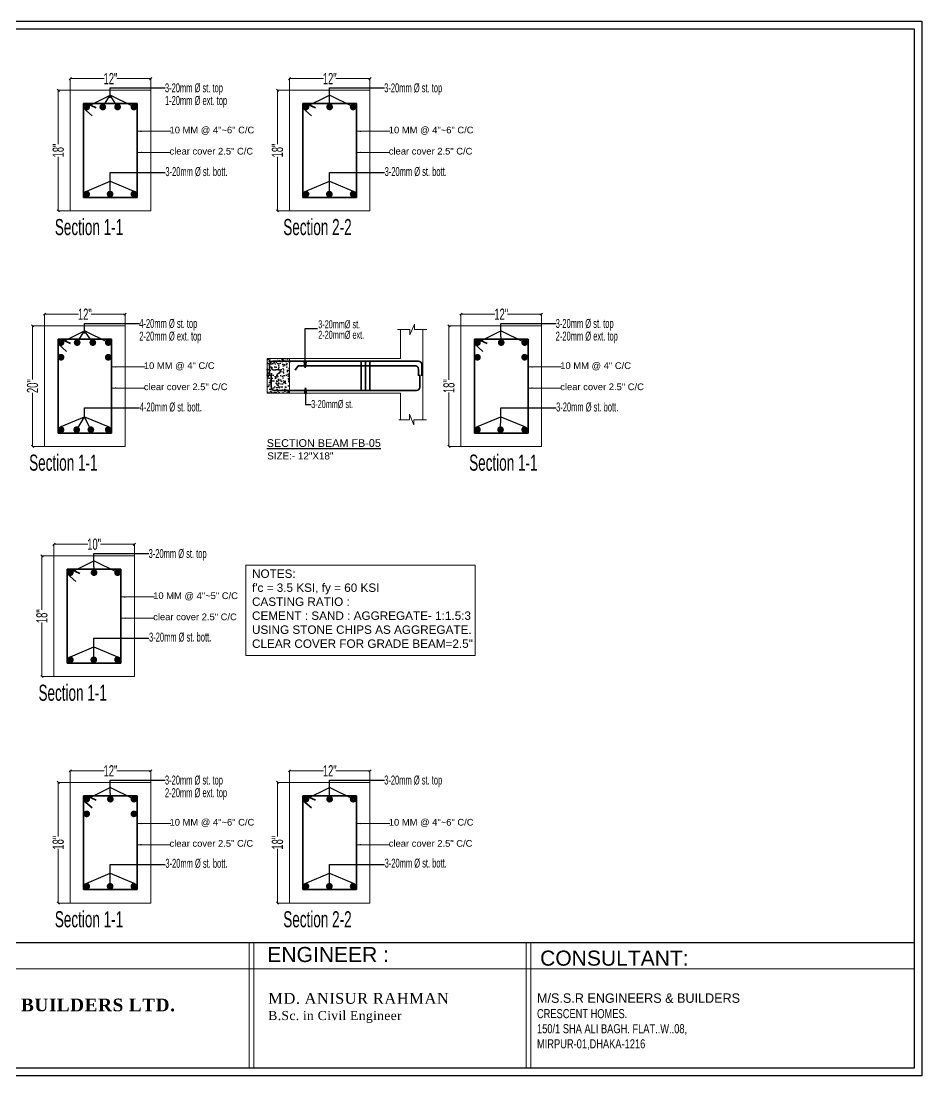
# Model space of a CAD drawing. Extents: x 52891 to 66536, y -48165 to -44533.
# Drawn here: x 63559 to 64363, y -47166 to -46224 of the extents above; entities that cross this region are included whole.
import ezdxf

# ---------------------------------------------------------------- set-up
doc = ezdxf.new("R2010")
doc.units = 0
doc.header["$MEASUREMENT"] = 0
doc.header["$PDMODE"] = 3
doc.layers.get('DEFPOINTS').update_dxf_attribs({"lineweight": 13})
for name, color, linetype, lineweight in [('1wal cladding', 5, 'Continuous', 13), ('BAR_1', 44, 'Continuous', 13), ('DIM', 8, 'Continuous', 13), ('DIMEN', 8, 'Continuous', 13), ('hatch', 252, 'Continuous', 13), ('Leader', 7, 'Continuous', 13), ('line', 7, 'Continuous', 15), ('ROD', 1, 'Continuous', 35), ('TAXT', 252, 'Continuous', 15), ('TEXT', 7, 'Continuous', 13), ('WALL', 7, 'Continuous', 30)]:
    doc.layers.add(name, color=color, linetype=linetype, lineweight=lineweight)
doc.layers.add('dimsion', color=74, linetype='Continuous')
doc.layers.add('Layer1', color=174, linetype='Continuous')
doc.styles.add('AREAL', font='arial.ttf')
doc.styles.add('Arial', font='arial.ttf')
doc.styles.add('ARIAL_HALF', font='swisscl.ttf', dxfattribs={"width": 0.8})
doc.styles.add('RS6', font='times.ttf')
doc.styles.get("Standard").update_dxf_attribs({"font": 'arial.ttf', "width": 0.6, "height": 6})
doc.dimstyles.new('1-4', dxfattribs={"dimtxt": 6, "dimasz": 4, "dimexe": 1, "dimexo": 1.5, "dimgap": 1, "dimtad": 1, "dimdec": 1, "dimzin": 3, "dimdsep": 46, "dimlunit": 4, "dimtxsty": 'Standard', "dimcen": 0.09, "dimdle": 4, "dimclrd": 252, "dimclre": 252, "dimclrt": 7, "dimadec": 0, "dimazin": 0, "dimtfac": 1, "dimtdec": 1, "dimtofl": 0, "dimtmove": 1, "dimatfit": 3, "dimfxl": 2, "dimfrac": 1, "dimtolj": 1, "dimtzin": 0, "dimlwd": 9, "dimlwe": 9, "dimarcsym": 0})
doc.dimstyles.new('Copy of 1_8', dxfattribs={"dimtxt": 6, "dimasz": 4, "dimexe": 0.18, "dimexo": 0.0625, "dimgap": 0.5, "dimtad": 0, "dimdec": 0, "dimrnd": 0.125, "dimzin": 3, "dimdsep": 46, "dimtxsty": 'RS6', "dimblk": 'D', "dimcen": 3, "dimse1": 1, "dimse2": 1, "dimclrt": 7, "dimadec": 0, "dimazin": 0, "dimtfac": 1, "dimtdec": 0, "dimtix": 1, "dimtmove": 0, "dimatfit": 3, "dimldrblk": 'OPEN90', "dimfxl": 1, "dimtvp": 0.75, "dimtolj": 1, "dimtzin": 0, "dimarcsym": 0})
doc.dimstyles.new('Working Dimention', dxfattribs={"dimtxt": 6, "dimasz": 2, "dimexe": 0.18, "dimexo": 0.0625, "dimgap": 0.09, "dimtad": 0, "dimdec": 0, "dimzin": 3, "dimdsep": 46, "dimlunit": 3, "dimtxsty": 'Standard', "dimblk": 'OBLIQUE', "dimcen": 0.09, "dimclrd": 256, "dimclre": 256, "dimclrt": 256, "dimaunit": 1, "dimadec": 3, "dimazin": 0, "dimtfac": 1, "dimtdec": 0, "dimtofl": 0, "dimtmove": 0, "dimatfit": 3, "dimfxl": 1, "dimtolj": 1, "dimtzin": 0, "dimlwd": -1, "dimlwe": -1, "dimarcsym": 0})

# ---------------------------------------------------------------- blocks, each defined once
blk = doc.blocks.new('_Oblique')
at = {"layer": 'WALL', "color": 0, "lineweight": -2}
blk.add_line((-0.5, -0.5), (0.5, 0.5), dxfattribs=at)
blk = doc.blocks.new('*D1859')
at = {"layer": 'DEFPOINTS', "color": 0, "ltscale": 2}
for p in [(63591.91, -46285.59), (63602.49, -46285.59), (63602.64, -46393.37)]:
    blk.add_point(p, dxfattribs=at)
at = {"layer": 'DIMEN', "ltscale": 2}
for p, q in [((63602.42, -46285.59), (63591.73, -46285.59)), ((63591.91, -46285.59), (63591.91, -46333.89)), ((63591.91, -46393.37), (63591.91, -46345.07)), ((63602.57, -46393.37), (63591.73, -46393.37))]:
    blk.add_line(p, q, dxfattribs=at)
at = {"layer": 'DIMEN', "ltscale": 2, "xscale": 2, "yscale": 2, "zscale": 2}
for p, rotation in [((63591.91, -46285.59), 90), ((63591.91, -46393.37), 270)]:
    blk.add_blockref('_Oblique', p, dxfattribs=dict(at, rotation=rotation))
at = {"layer": 'DIMEN', "ltscale": 2, "insert": (63591.91, -46339.48), "char_height": 6, "attachment_point": 5, "rotation": 90}
blk.add_mtext('\\A1;{\\H1.667x;18"}', dxfattribs=at)
blk = doc.blocks.new('*D1860')
at = {"layer": 'DEFPOINTS', "color": 0, "ltscale": 2}
for p in [(63674.49, -46275.19), (63602.64, -46287.7), (63674.49, -46287.7)]:
    blk.add_point(p, dxfattribs=at)
at = {"layer": 'DIMEN', "ltscale": 2}
for p, q in [((63602.64, -46287.64), (63602.64, -46275.01)), ((63602.64, -46275.19), (63632.97, -46275.19)), ((63674.49, -46275.19), (63644.15, -46275.19)), ((63674.49, -46287.64), (63674.49, -46275.01))]:
    blk.add_line(p, q, dxfattribs=at)
at = {"layer": 'DIMEN', "ltscale": 2, "xscale": 2, "yscale": 2, "zscale": 2, "rotation": 180}
blk.add_blockref('_Oblique', (63602.64, -46275.19), dxfattribs=at)
at = {"layer": 'DIMEN', "ltscale": 2, "xscale": 2, "yscale": 2, "zscale": 2}
blk.add_blockref('_Oblique', (63674.49, -46275.19), dxfattribs=at)
at = {"layer": 'DIMEN', "ltscale": 2, "insert": (63638.56, -46275.19), "char_height": 6, "attachment_point": 5}
blk.add_mtext('\\A1;{\\H1.667x;12"}', dxfattribs=at)
blk = doc.blocks.new('*D1857')
at = {"layer": 'DEFPOINTS', "color": 0, "ltscale": 2}
for p in [(63787.75, -46285.59), (63798.33, -46285.59), (63798.48, -46393.37)]:
    blk.add_point(p, dxfattribs=at)
at = {"layer": 'DIMEN', "ltscale": 2}
for p, q in [((63798.27, -46285.59), (63787.57, -46285.59)), ((63787.75, -46285.59), (63787.75, -46333.89)), ((63787.75, -46393.37), (63787.75, -46345.07)), ((63798.42, -46393.37), (63787.57, -46393.37))]:
    blk.add_line(p, q, dxfattribs=at)
at = {"layer": 'DIMEN', "ltscale": 2, "xscale": 2, "yscale": 2, "zscale": 2}
for p, rotation in [((63787.75, -46285.59), 90), ((63787.75, -46393.37), 270)]:
    blk.add_blockref('_Oblique', p, dxfattribs=dict(at, rotation=rotation))
at = {"layer": 'DIMEN', "ltscale": 2, "insert": (63787.75, -46339.48), "char_height": 6, "attachment_point": 5, "rotation": 90}
blk.add_mtext('\\A1;{\\H1.667x;18"}', dxfattribs=at)
blk = doc.blocks.new('*D1858')
at = {"layer": 'DEFPOINTS', "color": 0, "ltscale": 2}
for p in [(63870.33, -46275.19), (63798.48, -46287.7), (63870.33, -46287.7)]:
    blk.add_point(p, dxfattribs=at)
at = {"layer": 'DIMEN', "ltscale": 2}
for p, q in [((63798.48, -46287.64), (63798.48, -46275.01)), ((63798.48, -46275.19), (63828.82, -46275.19)), ((63870.33, -46275.19), (63839.99, -46275.19)), ((63870.33, -46287.64), (63870.33, -46275.01))]:
    blk.add_line(p, q, dxfattribs=at)
at = {"layer": 'DIMEN', "ltscale": 2, "xscale": 2, "yscale": 2, "zscale": 2, "rotation": 180}
blk.add_blockref('_Oblique', (63798.48, -46275.19), dxfattribs=at)
at = {"layer": 'DIMEN', "ltscale": 2, "xscale": 2, "yscale": 2, "zscale": 2}
blk.add_blockref('_Oblique', (63870.33, -46275.19), dxfattribs=at)
at = {"layer": 'DIMEN', "ltscale": 2, "insert": (63834.41, -46275.19), "char_height": 6, "attachment_point": 5}
blk.add_mtext('\\A1;{\\H1.667x;12"}', dxfattribs=at)
blk = doc.blocks.new('*D1850')
at = {"layer": 'DEFPOINTS', "color": 0, "ltscale": 2}
for p in [(63568.98, -46496.09), (63579.56, -46496.09), (63579.71, -46603.86)]:
    blk.add_point(p, dxfattribs=at)
at = {"layer": 'DIMEN', "ltscale": 2}
for p, q in [((63579.5, -46496.09), (63568.8, -46496.09)), ((63568.98, -46496.09), (63568.98, -46544.05)), ((63568.98, -46603.86), (63568.98, -46555.9)), ((63579.65, -46603.86), (63568.8, -46603.86))]:
    blk.add_line(p, q, dxfattribs=at)
at = {"layer": 'DIMEN', "ltscale": 2, "xscale": 2, "yscale": 2, "zscale": 2}
for p, rotation in [((63568.98, -46496.09), 90), ((63568.98, -46603.86), 270)]:
    blk.add_blockref('_Oblique', p, dxfattribs=dict(at, rotation=rotation))
at = {"layer": 'DIMEN', "ltscale": 2, "insert": (63568.98, -46549.98), "char_height": 6, "attachment_point": 5, "rotation": 90}
blk.add_mtext('\\A1;{\\H1.667x;20"}', dxfattribs=at)
blk = doc.blocks.new('*D1851')
at = {"layer": 'DEFPOINTS', "color": 0, "ltscale": 2}
for p in [(63651.56, -46485.69), (63579.71, -46498.2), (63651.56, -46498.2)]:
    blk.add_point(p, dxfattribs=at)
at = {"layer": 'DIMEN', "ltscale": 2}
for p, q in [((63579.71, -46498.14), (63579.71, -46485.51)), ((63579.71, -46485.69), (63610.05, -46485.69)), ((63651.56, -46485.69), (63621.23, -46485.69)), ((63651.56, -46498.14), (63651.56, -46485.51))]:
    blk.add_line(p, q, dxfattribs=at)
at = {"layer": 'DIMEN', "ltscale": 2, "xscale": 2, "yscale": 2, "zscale": 2, "rotation": 180}
blk.add_blockref('_Oblique', (63579.71, -46485.69), dxfattribs=at)
at = {"layer": 'DIMEN', "ltscale": 2, "xscale": 2, "yscale": 2, "zscale": 2}
blk.add_blockref('_Oblique', (63651.56, -46485.69), dxfattribs=at)
at = {"layer": 'DIMEN', "ltscale": 2, "insert": (63615.64, -46485.69), "char_height": 6, "attachment_point": 5}
blk.add_mtext('\\A1;{\\H1.667x;12"}', dxfattribs=at)
blk = doc.blocks.new('*D1839')
at = {"layer": 'DEFPOINTS', "color": 0, "ltscale": 2}
for p in [(63577.31, -46701.65), (63587.89, -46701.65), (63588.04, -46809.43)]:
    blk.add_point(p, dxfattribs=at)
at = {"layer": 'DIMEN', "ltscale": 2}
for p, q in [((63587.83, -46701.65), (63577.13, -46701.65)), ((63577.31, -46701.65), (63577.31, -46749.95)), ((63577.31, -46809.43), (63577.31, -46761.13)), ((63587.98, -46809.43), (63577.13, -46809.43))]:
    blk.add_line(p, q, dxfattribs=at)
at = {"layer": 'DIMEN', "ltscale": 2, "xscale": 2, "yscale": 2, "zscale": 2}
for p, rotation in [((63577.31, -46701.65), 90), ((63577.31, -46809.43), 270)]:
    blk.add_blockref('_Oblique', p, dxfattribs=dict(at, rotation=rotation))
at = {"layer": 'DIMEN', "ltscale": 2, "insert": (63577.31, -46755.54), "char_height": 6, "attachment_point": 5, "rotation": 90}
blk.add_mtext('\\A1;{\\H1.667x;18"}', dxfattribs=at)
blk = doc.blocks.new('*D1840')
at = {"layer": 'DEFPOINTS', "color": 0, "ltscale": 2}
for p in [(63659.89, -46691.26), (63588.04, -46703.77), (63659.89, -46703.77)]:
    blk.add_point(p, dxfattribs=at)
at = {"layer": 'DIMEN', "ltscale": 2}
for p, q in [((63588.04, -46703.71), (63588.04, -46691.08)), ((63588.04, -46691.26), (63618.38, -46691.26)), ((63659.89, -46691.26), (63629.56, -46691.26)), ((63659.89, -46703.71), (63659.89, -46691.08))]:
    blk.add_line(p, q, dxfattribs=at)
at = {"layer": 'DIMEN', "ltscale": 2, "xscale": 2, "yscale": 2, "zscale": 2, "rotation": 180}
blk.add_blockref('_Oblique', (63588.04, -46691.26), dxfattribs=at)
at = {"layer": 'DIMEN', "ltscale": 2, "xscale": 2, "yscale": 2, "zscale": 2}
blk.add_blockref('_Oblique', (63659.89, -46691.26), dxfattribs=at)
at = {"layer": 'DIMEN', "ltscale": 2, "insert": (63623.97, -46691.26), "char_height": 6, "attachment_point": 5}
blk.add_mtext('\\A1;{\\H1.667x;10"}', dxfattribs=at)
blk = doc.blocks.new('*D1841')
at = {"layer": 'DEFPOINTS', "color": 0, "ltscale": 2}
for p in [(63591.91, -46904.04), (63602.49, -46904.04), (63602.64, -47011.81)]:
    blk.add_point(p, dxfattribs=at)
at = {"layer": 'DIMEN', "ltscale": 2}
for p, q in [((63602.42, -46904.04), (63591.73, -46904.04)), ((63591.91, -46904.04), (63591.91, -46952.34)), ((63591.91, -47011.81), (63591.91, -46963.51)), ((63602.57, -47011.81), (63591.73, -47011.81))]:
    blk.add_line(p, q, dxfattribs=at)
at = {"layer": 'DIMEN', "ltscale": 2, "xscale": 2, "yscale": 2, "zscale": 2}
for p, rotation in [((63591.91, -46904.04), 90), ((63591.91, -47011.81), 270)]:
    blk.add_blockref('_Oblique', p, dxfattribs=dict(at, rotation=rotation))
at = {"layer": 'DIMEN', "ltscale": 2, "insert": (63591.91, -46957.93), "char_height": 6, "attachment_point": 5, "rotation": 90}
blk.add_mtext('\\A1;{\\H1.667x;18"}', dxfattribs=at)
blk = doc.blocks.new('*D1842')
at = {"layer": 'DEFPOINTS', "color": 0, "ltscale": 2}
for p in [(63674.49, -46893.64), (63602.64, -46906.15), (63674.49, -46906.15)]:
    blk.add_point(p, dxfattribs=at)
at = {"layer": 'DIMEN', "ltscale": 2}
for p, q in [((63602.64, -46906.09), (63602.64, -46893.46)), ((63602.64, -46893.64), (63632.97, -46893.64)), ((63674.49, -46893.64), (63644.15, -46893.64)), ((63674.49, -46906.09), (63674.49, -46893.46))]:
    blk.add_line(p, q, dxfattribs=at)
at = {"layer": 'DIMEN', "ltscale": 2, "xscale": 2, "yscale": 2, "zscale": 2, "rotation": 180}
blk.add_blockref('_Oblique', (63602.64, -46893.64), dxfattribs=at)
at = {"layer": 'DIMEN', "ltscale": 2, "xscale": 2, "yscale": 2, "zscale": 2}
blk.add_blockref('_Oblique', (63674.49, -46893.64), dxfattribs=at)
at = {"layer": 'DIMEN', "ltscale": 2, "insert": (63638.56, -46893.64), "char_height": 6, "attachment_point": 5}
blk.add_mtext('\\A1;{\\H1.667x;12"}', dxfattribs=at)
blk = doc.blocks.new('*D1843')
at = {"layer": 'DEFPOINTS', "color": 0, "ltscale": 2}
for p in [(63787.75, -46904.04), (63798.33, -46904.04), (63798.48, -47011.81)]:
    blk.add_point(p, dxfattribs=at)
at = {"layer": 'DIMEN', "ltscale": 2}
for p, q in [((63798.27, -46904.04), (63787.57, -46904.04)), ((63787.75, -46904.04), (63787.75, -46952.34)), ((63787.75, -47011.81), (63787.75, -46963.51)), ((63798.42, -47011.81), (63787.57, -47011.81))]:
    blk.add_line(p, q, dxfattribs=at)
at = {"layer": 'DIMEN', "ltscale": 2, "xscale": 2, "yscale": 2, "zscale": 2}
for p, rotation in [((63787.75, -46904.04), 90), ((63787.75, -47011.81), 270)]:
    blk.add_blockref('_Oblique', p, dxfattribs=dict(at, rotation=rotation))
at = {"layer": 'DIMEN', "ltscale": 2, "insert": (63787.75, -46957.93), "char_height": 6, "attachment_point": 5, "rotation": 90}
blk.add_mtext('\\A1;{\\H1.667x;18"}', dxfattribs=at)
blk = doc.blocks.new('*D1844')
at = {"layer": 'DEFPOINTS', "color": 0, "ltscale": 2}
for p in [(63870.33, -46893.64), (63798.48, -46906.15), (63870.33, -46906.15)]:
    blk.add_point(p, dxfattribs=at)
at = {"layer": 'DIMEN', "ltscale": 2}
for p, q in [((63798.48, -46906.09), (63798.48, -46893.46)), ((63798.48, -46893.64), (63828.82, -46893.64)), ((63870.33, -46893.64), (63839.99, -46893.64)), ((63870.33, -46906.09), (63870.33, -46893.46))]:
    blk.add_line(p, q, dxfattribs=at)
at = {"layer": 'DIMEN', "ltscale": 2, "xscale": 2, "yscale": 2, "zscale": 2, "rotation": 180}
blk.add_blockref('_Oblique', (63798.48, -46893.64), dxfattribs=at)
at = {"layer": 'DIMEN', "ltscale": 2, "xscale": 2, "yscale": 2, "zscale": 2}
blk.add_blockref('_Oblique', (63870.33, -46893.64), dxfattribs=at)
at = {"layer": 'DIMEN', "ltscale": 2, "insert": (63834.41, -46893.64), "char_height": 6, "attachment_point": 5}
blk.add_mtext('\\A1;{\\H1.667x;12"}', dxfattribs=at)
blk = doc.blocks.new('D')
at = {"layer": 'DIM'}
for q in [(-1.125, 0), (0, 1.125), (1.125, 0), (0, -1.125)]:
    blk.add_line((0, 0), q, dxfattribs=at)
at = {"layer": 'DIM', "color": 6, "const_width": 0.375}
blk.add_lwpolyline([(-0.1875, 0, 1), (0.1875, 0, 1)], format="xyb", close=True, dxfattribs=at)
blk = doc.blocks.new('*D1866')
at = {"layer": 'DEFPOINTS', "color": 0, "ltscale": 2}
for p in [(63940.92, -46496.09), (63951.5, -46496.09), (63951.65, -46603.86)]:
    blk.add_point(p, dxfattribs=at)
at = {"layer": 'DIMEN', "ltscale": 2}
for p, q in [((63951.44, -46496.09), (63940.74, -46496.09)), ((63940.92, -46496.09), (63940.92, -46544.39)), ((63940.92, -46603.86), (63940.92, -46555.56)), ((63951.59, -46603.86), (63940.74, -46603.86))]:
    blk.add_line(p, q, dxfattribs=at)
at = {"layer": 'DIMEN', "ltscale": 2, "xscale": 2, "yscale": 2, "zscale": 2}
for p, rotation in [((63940.92, -46496.09), 90), ((63940.92, -46603.86), 270)]:
    blk.add_blockref('_Oblique', p, dxfattribs=dict(at, rotation=rotation))
at = {"layer": 'DIMEN', "ltscale": 2, "insert": (63940.92, -46549.98), "char_height": 6, "attachment_point": 5, "rotation": 90}
blk.add_mtext('\\A1;{\\H1.667x;18"}', dxfattribs=at)
blk = doc.blocks.new('*D1867')
at = {"layer": 'DEFPOINTS', "color": 0, "ltscale": 2}
for p in [(64023.5, -46485.69), (63951.65, -46498.2), (64023.5, -46498.2)]:
    blk.add_point(p, dxfattribs=at)
at = {"layer": 'DIMEN', "ltscale": 2}
for p, q in [((63951.65, -46498.14), (63951.65, -46485.51)), ((63951.65, -46485.69), (63981.99, -46485.69)), ((64023.5, -46485.69), (63993.17, -46485.69)), ((64023.5, -46498.14), (64023.5, -46485.51))]:
    blk.add_line(p, q, dxfattribs=at)
at = {"layer": 'DIMEN', "ltscale": 2, "xscale": 2, "yscale": 2, "zscale": 2, "rotation": 180}
blk.add_blockref('_Oblique', (63951.65, -46485.69), dxfattribs=at)
at = {"layer": 'DIMEN', "ltscale": 2, "xscale": 2, "yscale": 2, "zscale": 2}
blk.add_blockref('_Oblique', (64023.5, -46485.69), dxfattribs=at)
at = {"layer": 'DIMEN', "ltscale": 2, "insert": (63987.58, -46485.69), "char_height": 6, "attachment_point": 5}
blk.add_mtext('\\A1;{\\H1.667x;12"}', dxfattribs=at)
blk = doc.blocks.new('L')
at = {"layer": 'Layer1', "color": 0}
blk.add_line((0, 65.62), (-777.86, 65.62), dxfattribs=at)
at = {"layer": 'Layer1', "color": 4}
blk.add_lwpolyline([(-781.98, 548.61), (4.12, 548.61), (4.12, -4.12), (-781.98, -4.12)], close=True, dxfattribs=at)
at = {"layer": 'Layer1', "color": 1}
blk.add_lwpolyline([(-777.86, 544.49), (0, 544.49), (0, 0), (-777.86, 0)], close=True, dxfattribs=at)
at = {"layer": 'TEXT', "color": 0}
for p, q in [((0, 65.62), (-777.86, 65.62)), ((-348.23, 0.31), (-348.23, 65.62)), ((-345.86, 0.31), (-345.86, 65.62)), ((-203.16, 0.31), (-203.16, 65.62)), ((-200.79, 0.31), (-200.79, 65.62)), ((-777.86, 52.07), (0, 52.07))]:
    blk.add_line(p, q, dxfattribs=at)
at = {"layer": 'TEXT', "color": 4, "lineweight": 13, "insert": (-338.79, 63.44), "char_height": 7.894, "attachment_point": 1, "style": 'Arial'}
blk.add_mtext('ENGINEER :', dxfattribs=at)
at = {"layer": 'TEXT', "color": 4, "lineweight": 13, "insert": (-195.89, 61.54), "char_height": 7.8937, "attachment_point": 1, "line_spacing_factor": 1.5, "style": 'Arial'}
blk.add_mtext('CONSULTANT:', dxfattribs=at)
at = {"layer": 'TEXT', "color": 3, "lineweight": 13, "attachment_point": 1, "style": 'Arial'}
for s, insert, char_height, width in [('{\\fTimes New Roman|b0|i0|c0|p18;\\T1.05;MD. ANISUR RAHMAN\\P\\H0.8344x;B.Sc. in Civil Engineer}', (-338.33, 39.36), 5.6834, 108.3857), ('\\pt139.4;{\\fTimes New Roman|b1|i0|c0|p18;\\T1.05;\\C5;ROBUST BUILDERS LTD.}', (-513.76, 36.38), 6.64, 133.2452)]:
    blk.add_mtext(s, dxfattribs=dict(at, insert=insert, char_height=char_height, width=width))
at = {"layer": 'TEXT', "color": 4, "insert": (-197.52, 39.11), "char_height": 4.89284, "attachment_point": 1, "style": 'Arial'}
blk.add_mtext('\\pt1.131;{\\fBankGothic Lt BT|b0|i0|c0|p34;\\H1.009x;\\C96;M/S.S.R ENGINEERS & BUILDERS\\fSwis721 LtCn BT|b0|i0|c0|p34;\\H0.6676x;\\C1;\\P\\H1.439x;\\C5;CRESCENT HOMES.\\P150/1 SHA ALI BAGH. FLAT..W..08,\\PMIRPUR-01,DHAKA-1216}', dxfattribs=at)

msp = doc.modelspace()

# ---------------------------------------------------------------- hatches: boundary and pattern name
at = {"layer": 'hatch', "lineweight": 25, "ltscale": 5}
h = msp.add_hatch(dxfattribs=at)
h.set_pattern_fill('AR-CONC', color=256, angle=90, style=0)
h.set_pattern_definition([(140, (3045.058, 408.598), (0.62752135, 7.17260183), [0.75, -8.25]), (85, (3045.058, 408.598), (-7.52192134, -1.38751334), [0.6, -6.6]), (190.4514, (3045.1104, 409.196), (-6.8943954, 5.7850938), [0.6374019, -7.0114211]), (136.1842, (3043.058, 408.598), (1.6551901, 10.6724105), [1.125, -12.375]), (186.6356, (3043.196, 409.488), (-9.7411787, 9.346627), [0.9561029, -10.51713]), (81.1842, (3043.058, 408.598), (-9.741186, 9.3466195), [0.9, -9.9]), (111, (3043.558, 409.598), (4.0261889, 5.9690705), [0.75, -8.25]), (56, (3043.558, 409.598), (-7.25150045, 2.4331533), [0.6, -6.6]), (161.4514, (3043.8936, 410.096), (-3.22530497, 8.4022263), [0.6374019, -7.0114211]), (127.5, (3045.058, 408.5983), (-3.32893854, 0.12159855), [0, -6.52, 0, -6.7, 0, -6.625]), (97.5, (3045.058, 408.5983), (-3.94411712, 2.63069537), [0, -3.82, 0, -6.37, 0, -2.525]), (57.5, (3045.058, 406.3683), (0.22554872, 5.33822436), [0, -2.5, 0, -7.8, 0, -10.35]), (47.5, (3045.058, 405.3683), (-1.00104982, 5.8318617), [0, -3.25, 0, -5.18, 0, -7.35])])
h.paths.add_polyline_path([(63785.12, -46553.73), (63798.42, -46553.73), (63798.42, -46525.21), (63778.42, -46525.21), (63778.42, -46556.2), (63798.42, -46556.2), (63798.42, -46553.73), (63785.12, -46553.73, -0.000022)])

# ---------------------------------------------------------------- linework, layer by layer
at = {"layer": '1wal cladding'}
msp.add_lwpolyline([(63759.58, -46709.94), (63964.25, -46709.94), (63964.25, -46790.57), (63759.58, -46790.57)], close=True, dxfattribs=at)
at = {"layer": 'BAR_1'}
for points, elevation in [([(63894.9, -46499.23), (63905.94, -46499.23), (63905.94, -46504.28), (63910, -46494.75), (63910, -46499.23), (63921.17, -46499.23)], 119.91), ([(63897.6, -46499.23), (63897.6, -46525.43)], 2274.6), ([(63917.6, -46564.8), (63917.6, -46499.23)], -75.97), ([(63778.42, -46525.41), (63897.6, -46525.43)], -337.15), ([(63778.42, -46556.2), (63897.6, -46556.21)], -337.15), ([(63897.6, -46556.21), (63897.6, -46580.01)], 2274.6), ([(63917.6, -46580.01), (63917.6, -46556.21)], -75.97), ([(63896.16, -46580.01), (63905.55, -46580.01), (63905.55, -46574.96), (63909.61, -46584.49), (63909.61, -46580.01), (63920.92, -46580.01)], 119.91)]:
    msp.add_lwpolyline(points, dxfattribs=dict(at, elevation=elevation))
at = {"layer": 'DIMEN'}
for p, q in [((63602.64, -46285.59), (63674.49, -46285.59)), ((63602.64, -46393.37), (63602.64, -46285.59)), ((63674.49, -46285.59), (63674.49, -46393.37)), ((63798.48, -46285.59), (63870.33, -46285.59)), ((63798.48, -46393.37), (63798.48, -46285.59)), ((63870.33, -46285.59), (63870.33, -46393.37)), ((63674.49, -46393.37), (63602.64, -46393.37)), ((63870.33, -46393.37), (63798.48, -46393.37)), ((63579.71, -46496.09), (63651.56, -46496.09)), ((63579.71, -46603.86), (63579.71, -46496.09)), ((63651.56, -46496.09), (63651.56, -46603.86)), ((63951.65, -46496.09), (64023.5, -46496.09)), ((63951.65, -46603.86), (63951.65, -46496.09)), ((64023.5, -46496.09), (64023.5, -46603.86)), ((63651.56, -46603.86), (63579.71, -46603.86)), ((64023.5, -46603.86), (63951.65, -46603.86)), ((63588.04, -46701.65), (63659.89, -46701.65)), ((63588.04, -46809.43), (63588.04, -46701.65)), ((63659.89, -46701.65), (63659.89, -46809.43)), ((63659.89, -46809.43), (63588.04, -46809.43)), ((63602.64, -46904.04, -2089.42), (63674.49, -46904.04, -2089.42)), ((63602.64, -47011.81, -2089.42), (63602.64, -46904.04, -2089.42)), ((63674.49, -46904.04, -2089.42), (63674.49, -47011.81, -2089.42)), ((63798.48, -46904.04, -2089.42), (63870.33, -46904.04, -2089.42)), ((63798.48, -47011.81, -2089.42), (63798.48, -46904.04, -2089.42)), ((63870.33, -46904.04, -2089.42), (63870.33, -47011.81, -2089.42)), ((63674.49, -47011.81, -2089.42), (63602.64, -47011.81, -2089.42)), ((63870.33, -47011.81, -2089.42), (63798.48, -47011.81, -2089.42))]:
    msp.add_line(p, q, dxfattribs=at)
at = {"layer": 'dimsion', "ltscale": 2}
for p, q in [((63617.33, -46300.55), (63638.27, -46290.11)), ((63631.7, -46300.55), (63638.27, -46290.11)), ((63659.5, -46300.55), (63638.27, -46290.11)), ((63644.93, -46300.55), (63638.27, -46290.11)), ((63813.17, -46300.55), (63834.11, -46290.11)), ((63855.34, -46300.55), (63834.11, -46290.11)), ((63834.32, -46300.55), (63834.11, -46290.11)), ((63617.33, -46375.67), (63638.27, -46366.76)), ((63638.23, -46378.4), (63638.27, -46366.76)), ((63638.27, -46366.76), (63659.5, -46375.67)), ((63813.17, -46375.67), (63834.11, -46366.76)), ((63834.07, -46378.4), (63834.11, -46366.76)), ((63834.11, -46366.76), (63855.34, -46375.67)), ((63594.41, -46511.05), (63615.34, -46500.61)), ((63608.81, -46511.05), (63615.34, -46500.61)), ((63636.57, -46511.05), (63615.34, -46500.61)), ((63622.79, -46511.05), (63615.34, -46500.61)), ((63966.35, -46511.05), (63987.28, -46500.61)), ((64008.51, -46511.05), (63987.28, -46500.61)), ((63987.55, -46511.05), (63987.28, -46500.61)), ((63594.41, -46586.17), (63615.34, -46577.26)), ((63608.37, -46588.9), (63615.34, -46577.26)), ((63615.34, -46577.26), (63636.57, -46586.17)), ((63621.01, -46588.9), (63615.34, -46577.26)), ((63966.35, -46586.17), (63987.28, -46577.26)), ((63986.96, -46588.9), (63987.28, -46577.26)), ((63987.28, -46577.26), (64008.51, -46586.17)), ((63602.74, -46716.62), (63623.67, -46706.18)), ((63644.9, -46716.62), (63623.67, -46706.18)), ((63623.89, -46716.62), (63623.67, -46706.18)), ((63602.74, -46791.74), (63623.67, -46782.83)), ((63623.63, -46794.46), (63623.67, -46782.83)), ((63623.67, -46782.83), (63644.9, -46791.74)), ((63617.33, -46919, -2089.42), (63638.27, -46908.56, -2089.42)), ((63659.5, -46919, -2089.42), (63638.27, -46908.56, -2089.42)), ((63638.48, -46919, -2089.42), (63638.27, -46908.56, -2089.42)), ((63813.17, -46919, -2089.42), (63834.11, -46908.56, -2089.42)), ((63855.34, -46919, -2089.42), (63834.11, -46908.56, -2089.42)), ((63834.32, -46919, -2089.42), (63834.11, -46908.56, -2089.42)), ((63617.33, -46994.12, -2089.42), (63638.27, -46985.21, -2089.42)), ((63638.23, -46996.85, -2089.42), (63638.27, -46985.21, -2089.42)), ((63638.27, -46985.21, -2089.42), (63659.5, -46994.12, -2089.42)), ((63813.17, -46994.12, -2089.42), (63834.11, -46985.21, -2089.42)), ((63834.07, -46996.85, -2089.42), (63834.11, -46985.21, -2089.42)), ((63834.11, -46985.21, -2089.42), (63855.34, -46994.12, -2089.42))]:
    msp.add_line(p, q, dxfattribs=at)
at = {"layer": 'line', "elevation": -337.15}
msp.add_lwpolyline([(63778.42, -46556.2), (63798.42, -46556.2), (63798.42, -46525.21), (63778.42, -46525.21)], close=True, dxfattribs=at)
at = {"layer": 'ROD', "color": 1}
for p, q in [((63614.61, -46297.56), (63662.51, -46297.56)), ((63614.61, -46381.39), (63614.61, -46297.56)), ((63617.3, -46297.56), (63625.92, -46301.4)), ((63662.51, -46297.56), (63662.51, -46381.39)), ((63810.45, -46297.56), (63858.36, -46297.56)), ((63810.45, -46381.39), (63810.45, -46297.56)), ((63813.14, -46297.56), (63821.76, -46301.4)), ((63858.36, -46297.56), (63858.36, -46381.39)), ((63614.61, -46301.73), (63622.26, -46308.43)), ((63810.45, -46301.73), (63818.1, -46308.43)), ((63662.51, -46381.39), (63614.61, -46381.39)), ((63858.36, -46381.39), (63810.45, -46381.39)), ((63591.69, -46508.06), (63639.59, -46508.06)), ((63591.69, -46591.89), (63591.69, -46508.06)), ((63591.69, -46512.23), (63599.34, -46518.93)), ((63594.38, -46508.06), (63603, -46511.9)), ((63639.59, -46508.06), (63639.59, -46591.89)), ((63963.63, -46508.06), (64011.53, -46508.06)), ((63963.63, -46591.89), (63963.63, -46508.06)), ((63963.63, -46512.23), (63971.28, -46518.93)), ((63966.32, -46508.06), (63974.94, -46511.9)), ((64011.53, -46508.06), (64011.53, -46591.89)), ((63639.59, -46591.89), (63591.69, -46591.89)), ((64011.53, -46591.89), (63963.63, -46591.89)), ((63600.02, -46713.63), (63647.92, -46713.63)), ((63600.02, -46797.45), (63600.02, -46713.63)), ((63602.71, -46713.63), (63611.33, -46717.47)), ((63647.92, -46713.63), (63647.92, -46797.45)), ((63600.02, -46717.8), (63607.67, -46724.5)), ((63647.92, -46797.45), (63600.02, -46797.45)), ((63614.61, -46916.01, -2089.42), (63662.51, -46916.01, -2089.42)), ((63614.61, -46999.84, -2089.42), (63614.61, -46916.01, -2089.42)), ((63614.61, -46920.18, -2089.42), (63622.26, -46926.88, -2089.42)), ((63617.3, -46916.01, -2089.42), (63625.92, -46919.85, -2089.42)), ((63662.51, -46916.01, -2089.42), (63662.51, -46999.84, -2089.42)), ((63810.45, -46916.01, -2089.42), (63858.36, -46916.01, -2089.42)), ((63810.45, -46999.84, -2089.42), (63810.45, -46916.01, -2089.42)), ((63810.45, -46920.18, -2089.42), (63818.1, -46926.88, -2089.42)), ((63813.14, -46916.01, -2089.42), (63821.76, -46919.85, -2089.42)), ((63858.36, -46916.01, -2089.42), (63858.36, -46999.84, -2089.42)), ((63662.51, -46999.84, -2089.42), (63614.61, -46999.84, -2089.42)), ((63858.36, -46999.84, -2089.42), (63810.45, -46999.84, -2089.42))]:
    msp.add_line(p, q, dxfattribs=at)
at = {"layer": 'ROD', "color": 1, "ltscale": 3}
for p, q in [((63780.49, -46530.76, -598.33), (63780.49, -46540.85, -598.33)), ((63913.58, -46527.73, 704.28), (63783.49, -46527.76, -598.33)), ((63913.69, -46534.74, 2271.35), (63913.69, -46540.82, 2271.35)), ((63916.58, -46530.73, 704.28), (63916.58, -46540.82, 704.28)), ((63782.12, -46539.76, -598.33), (63782.12, -46550.73, -598.33)), ((63914.96, -46539.93, 704.28), (63914.96, -46550.9, 704.28))]:
    msp.add_line(p, q, dxfattribs=at)
at = {"layer": 'ROD', "color": 1, "const_width": 2.99}
for points in [[(63615.83, -46300.55, -1), (63618.83, -46300.55, -1)], [(63630.2, -46300.55, -1), (63633.2, -46300.55, -1)], [(63643.43, -46300.55, -1), (63646.42, -46300.55, -1)], [(63658, -46300.55, -1), (63660.99, -46300.55, -1)], [(63811.68, -46300.55, -1), (63814.67, -46300.55, -1)], [(63832.82, -46300.55, -1), (63835.82, -46300.55, -1)], [(63853.84, -46300.55, -1), (63856.84, -46300.55, -1)], [(63615.83, -46378.4, 1), (63618.83, -46378.4, 1)], [(63636.73, -46378.4, 1), (63639.72, -46378.4, 1)], [(63658, -46378.4, 1), (63660.99, -46378.4, 1)], [(63811.68, -46378.4, 1), (63814.67, -46378.4, 1)], [(63832.57, -46378.4, 1), (63835.57, -46378.4, 1)], [(63853.84, -46378.4, 1), (63856.84, -46378.4, 1)], [(63592.91, -46511.05, -1), (63595.9, -46511.05, -1)], [(63607.31, -46511.05, -1), (63610.31, -46511.05, -1)], [(63621.29, -46511.05, -1), (63624.29, -46511.05, -1)], [(63635.07, -46511.05, -1), (63638.07, -46511.05, -1)], [(63964.85, -46511.05, -1), (63967.84, -46511.05, -1)], [(63986.06, -46511.05, -1), (63989.05, -46511.05, -1)], [(64007.02, -46511.05, -1), (64010.01, -46511.05, -1)], [(63592.91, -46524.18, -1), (63595.9, -46524.18, -1)], [(63635.07, -46524.18, -1), (63638.07, -46524.18, -1)], [(63964.85, -46524.18, -1), (63967.84, -46524.18, -1)], [(64007.02, -46524.18, -1), (64010.01, -46524.18, -1)], [(63592.91, -46588.9, 1), (63595.9, -46588.9, 1)], [(63606.87, -46588.9, 1), (63609.87, -46588.9, 1)], [(63619.52, -46588.9, 1), (63622.51, -46588.9, 1)], [(63635.07, -46588.9, 1), (63638.07, -46588.9, 1)], [(63964.85, -46588.9, 1), (63967.84, -46588.9, 1)], [(63985.46, -46588.9, 1), (63988.46, -46588.9, 1)], [(64007.02, -46588.9, 1), (64010.01, -46588.9, 1)], [(63601.24, -46716.62, -1), (63604.23, -46716.62, -1)], [(63622.39, -46716.62, -1), (63625.38, -46716.62, -1)], [(63643.41, -46716.62, -1), (63646.4, -46716.62, -1)], [(63601.24, -46794.46, 1), (63604.23, -46794.46, 1)], [(63622.14, -46794.46, 1), (63625.13, -46794.46, 1)], [(63643.41, -46794.46, 1), (63646.4, -46794.46, 1)]]:
    msp.add_lwpolyline(points, format="xyb", close=True, dxfattribs=at)
at = {"layer": 'ROD', "color": 1, "ltscale": 3}
for points, elevation in [([(63806.19, -46531.78), (63803.47, -46535.61)], -924.8), ([(63911.39, -46531.83), (63806.19, -46531.78)], -924.8), ([(63862.35, -46553.95), (63862.35, -46527.78)], 446.38), ([(63866.35, -46553.95), (63866.35, -46527.78)], 446.38), ([(63870.35, -46553.95), (63870.35, -46527.78)], 446.38), ([(63785.12, -46553.73), (63912, -46553.9)], -337.15)]:
    msp.add_lwpolyline(points, dxfattribs=dict(at, elevation=elevation))
at = {"layer": 'ROD', "color": 1, "const_width": 2.99, "elevation": -2089.42}
for points in [[(63615.83, -46919, -1), (63618.83, -46919, -1)], [(63636.98, -46919, -1), (63639.98, -46919, -1)], [(63658, -46919, -1), (63660.99, -46919, -1)], [(63811.68, -46919, -1), (63814.67, -46919, -1)], [(63832.82, -46919, -1), (63835.82, -46919, -1)], [(63853.84, -46919, -1), (63856.84, -46919, -1)], [(63615.83, -46932.13, -1), (63618.83, -46932.13, -1)], [(63658, -46932.13, -1), (63660.99, -46932.13, -1)], [(63615.83, -46996.85, 1), (63618.83, -46996.85, 1)], [(63636.73, -46996.85, 1), (63639.72, -46996.85, 1)], [(63658, -46996.85, 1), (63660.99, -46996.85, 1)], [(63811.68, -46996.85, 1), (63814.67, -46996.85, 1)], [(63832.57, -46996.85, 1), (63835.57, -46996.85, 1)], [(63853.84, -46996.85, 1), (63856.84, -46996.85, 1)]]:
    msp.add_lwpolyline(points, format="xyb", close=True, dxfattribs=at)
at = {"layer": 'ROD', "color": 1, "ltscale": 3}
for centre, radius, start, end in [((63783.49, -46530.76, -598.33), 3, 90, 180), ((63910.71, -46534.73, -3082.68), 2.98, 359.81267, 76.85185), ((63913.58, -46530.73, 704.28), 3, 0, 90), ((63785.12, -46550.73, -598.33), 3, 180, 270), ((63911.96, -46550.9, 704.28), 3, 270, 0)]:
    msp.add_arc(centre, radius, start, end, dxfattribs=at)

# ---------------------------------------------------------------- block references
at = {"layer": 'WALL', "xscale": 1.705011079768155, "yscale": 1.705011079768155, "zscale": 1.705011079760023}
msp.add_blockref('L', (64356.32, -47159.22), dxfattribs=at)

# ---------------------------------------------------------------- texts
at = {"layer": 'DIMEN'}
for s, insert, char_height, attachment_point in [('3-20mm Ø st. top', (63687.22, -46279.47), 8, 1), ('3-20mm Ø st. top', (63883.06, -46279.47), 8, 1), ('1-20mm Ø ext. top', (63687.22, -46290.77), 8, 1), ('3-20mm Ø st. bott.', (63687.6, -46362.59), 8, 7), ('3-20mm Ø st. bott.', (63883.45, -46362.53), 8, 7), ('Section 1-1', (63588.87, -46415.23), 14.4, 7), ('Section 2-2', (63792.92, -46415.23), 14.4, 7), ('4-20mm Ø st. top', (63664.3, -46489.96), 8, 1), ('3-20mm Ø st. top', (64036.24, -46489.96), 8, 1), ('2-20mm Ø ext. top', (63664.3, -46501.26), 8, 1), ('2-20mm Ø ext. top', (64036.24, -46501.26), 8, 1), ('4-20mm Ø st. bott.', (63664.68, -46572.91), 8, 7), ('3-20mm Ø st. bott.', (64036.62, -46572.91), 8, 7), ('Section 1-1', (63565.94, -46625.73), 14.4, 7), ('Section 1-1', (63958.97, -46625.73), 14.4, 7), ('3-20mm Ø st. top', (63672.63, -46695.53), 8, 1), ('3-20mm Ø st. bott.', (63673.01, -46778.48), 8, 7), ('Section 1-1', (63574.27, -46831.3), 14.4, 7), ('3-20mm Ø st. top', (63687.22, -46897.91, -2089.42), 8, 1), ('3-20mm Ø st. top', (63883.06, -46897.91, -2089.42), 8, 1), ('2-20mm Ø ext. top', (63687.22, -46909.22, -2089.42), 8, 1), ('3-20mm Ø st. bott.', (63687.6, -46980.61, -2089.42), 8, 7), ('3-20mm Ø st. bott.', (63883.45, -46980.4, -2089.42), 8, 7), ('Section 1-1', (63588.87, -47033.68, -2089.42), 14.4, 7), ('Section 2-2', (63792.92, -47033.68, -2089.42), 14.4, 7)]:
    msp.add_mtext(s, dxfattribs=dict(at, insert=insert, char_height=char_height, attachment_point=attachment_point))
at = {"layer": 'TAXT', "insert": (63764.98, -46713.79), "char_height": 7.5, "attachment_point": 1, "style": 'Arial'}
msp.add_mtext('\\A1;NOTES:\\Pf\'c = 3.5 KSI, fy = 60 KSI\\PCASTING RATIO : \\PCEMENT : SAND : AGGREGATE- 1:1.5:3 \\PUSING STONE CHIPS AS AGGREGATE.\\PCLEAR COVER FOR GRADE BEAM=2.5"', dxfattribs=at)
at = {"layer": 'TEXT', "style": 'ARIAL_HALF', "width": 0.8}
for s, p in [('3-20mm%%C st.', (63824.14, -46498.29, -5038.33)), ('2-20mm%%C ext.', (63824.14, -46507.69, -5038.33)), ('3-20mm%%C st.', (63817.85, -46569.57, -75.97))]:
    msp.add_text(s, height=7.15, rotation=360, dxfattribs=at).set_placement(p)
at = {"layer": 'TEXT', "color": 200, "style": 'AREAL'}
msp.add_text('SIZE:- 12"X18"', height=6.3, rotation=360, dxfattribs=at).set_placement((63778.61, -46615.49, 707.56))
at = {"layer": 'TEXT', "char_height": 4, "attachment_point": 1, "style": 'Arial'}
for s, insert in [('{\\H1.5x;10 MM @ 4"~6" C/C} ', (63691.31, -46318.17)), ('{\\H1.5x;10 MM @ 4"~6" C/C} ', (63887.16, -46318.17)), ('{\\H1.5x;clear cover 2.5" C/C} ', (63691.31, -46337.07)), ('{\\H1.5x;clear cover 2.5" C/C} ', (63887.16, -46337.07)), ('{\\H1.5x;10 MM @ 4" C/C} ', (63668.39, -46528.67)), ('{\\H1.5x;10 MM @ 4" C/C} ', (64040.33, -46528.67)), ('{\\H1.5x;clear cover 2.5" C/C} ', (63668.39, -46547.57)), ('{\\H1.5x;clear cover 2.5" C/C} ', (64040.33, -46547.57)), ('{\\H1.5x;10 MM @ 4"~5" C/C} ', (63676.72, -46734.24)), ('{\\H1.5x;clear cover 2.5" C/C} ', (63676.72, -46753.13)), ('{\\H1.5x;10 MM @ 4"~6" C/C} ', (63691.31, -46936.62, -2089.42)), ('{\\H1.5x;10 MM @ 4"~6" C/C} ', (63887.16, -46936.62, -2089.42)), ('{\\H1.5x;clear cover 2.5" C/C} ', (63691.31, -46955.52, -2089.42)), ('{\\H1.5x;clear cover 2.5" C/C} ', (63887.16, -46955.52, -2089.42))]:
    msp.add_mtext(s, dxfattribs=dict(at, insert=insert))
at = {"layer": 'TEXT', "color": 200, "lineweight": 30, "ltscale": 5, "insert": (63778.14, -46597.38, 707.56), "char_height": 6.912, "width": 109.1928, "attachment_point": 1, "rotation": 360, "style": 'AREAL'}
msp.add_mtext('{\\LSECTION BEAM FB-05}', dxfattribs=at)

# ---------------------------------------------------------------- dimensions: what is measured, and where the dimension line sits
at = {"layer": 'DIMEN', "ltscale": 2}
for base, p1, p2, text, picture, middle in [((63674.49, -46275.19), (63602.64, -46287.7), (63674.49, -46287.7), '{\\H1.667x;12"}', '*D1860', (63638.56, -46275.19)), ((63870.33, -46275.19), (63798.48, -46287.7), (63870.33, -46287.7), '{\\H1.667x;12"}', '*D1858', (63834.41, -46275.19)), ((63651.56, -46485.69), (63579.71, -46498.2), (63651.56, -46498.2), '{\\H1.667x;12"}', '*D1851', (63615.64, -46485.69)), ((64023.5, -46485.69), (63951.65, -46498.2), (64023.5, -46498.2), '{\\H1.667x;12"}', '*D1867', (63987.58, -46485.69)), ((63659.89, -46691.26), (63588.04, -46703.77), (63659.89, -46703.77), '{\\H1.667x;10"}', '*D1840', (63623.97, -46691.26)), ((63674.49, -46893.64, -2089.42), (63602.64, -46906.15, -2089.42), (63674.49, -46906.15, -2089.42), '{\\H1.667x;12"}', '*D1842', (63638.56, -46893.64, -2089.42)), ((63870.33, -46893.64, -2089.42), (63798.48, -46906.15, -2089.42), (63870.33, -46906.15, -2089.42), '{\\H1.667x;12"}', '*D1844', (63834.41, -46893.64, -2089.42))]:
    dim = msp.add_linear_dim(base=base, p1=p1, p2=p2, text=text, dimstyle='Working Dimention', dxfattribs=at)
    dim.commit()
    dim.dimension.update_dxf_attribs({"geometry": picture, "text_midpoint": middle})
for base, p1, p2, text, picture, middle in [((63591.91, -46285.59), (63602.64, -46393.37), (63602.49, -46285.59), '{\\H1.667x;18"}', '*D1859', (63591.91, -46339.48)), ((63787.75, -46285.59), (63798.48, -46393.37), (63798.33, -46285.59), '{\\H1.667x;18"}', '*D1857', (63787.75, -46339.48)), ((63568.98, -46496.09), (63579.71, -46603.86), (63579.56, -46496.09), '{\\H1.667x;20"}', '*D1850', (63568.98, -46549.98)), ((63940.92, -46496.09), (63951.65, -46603.86), (63951.5, -46496.09), '{\\H1.667x;18"}', '*D1866', (63940.92, -46549.98)), ((63577.31, -46701.65), (63588.04, -46809.43), (63587.89, -46701.65), '{\\H1.667x;18"}', '*D1839', (63577.31, -46755.54)), ((63591.91, -46904.04, -2089.42), (63602.64, -47011.81, -2089.42), (63602.49, -46904.04, -2089.42), '{\\H1.667x;18"}', '*D1841', (63591.91, -46957.93, -2089.42)), ((63787.75, -46904.04, -2089.42), (63798.48, -47011.81, -2089.42), (63798.33, -46904.04, -2089.42), '{\\H1.667x;18"}', '*D1843', (63787.75, -46957.93, -2089.42))]:
    dim = msp.add_linear_dim(base=base, p1=p1, p2=p2, angle=90, text=text, dimstyle='Working Dimention', dxfattribs=at)
    dim.commit()
    dim.dimension.update_dxf_attribs({"geometry": picture, "text_midpoint": middle})

# ---------------------------------------------------------------- leaders
at = {"layer": 'dimsion', "ltscale": 2}
for points in [[(63638.27, -46292.53), (63638.27, -46283.52), (63687.51, -46283.52)], [(63834.11, -46292.53), (63834.11, -46283.52), (63883.36, -46283.52)], [(63638.27, -46366.76), (63638.27, -46358.99), (63687.51, -46358.99)], [(63834.11, -46366.76), (63834.11, -46358.99), (63883.36, -46358.99)], [(63615.34, -46503.03), (63615.34, -46494.02), (63664.59, -46494.02)], [(63987.28, -46503.03), (63987.28, -46494.02), (64036.53, -46494.02)], [(63615.34, -46577.26), (63615.34, -46569.48), (63664.59, -46569.48)], [(63987.28, -46577.26), (63987.28, -46569.48), (64036.53, -46569.48)], [(63623.67, -46708.59), (63623.67, -46699.58), (63672.92, -46699.58)], [(63623.67, -46782.83), (63623.67, -46775.05), (63672.92, -46775.05)], [(63638.27, -46910.98, -2089.42), (63638.27, -46901.97, -2089.42), (63687.51, -46901.97, -2089.42)], [(63834.11, -46910.98, -2089.42), (63834.11, -46901.97, -2089.42), (63883.36, -46901.97, -2089.42)], [(63638.27, -46985.21, -2089.42), (63638.27, -46977.43, -2089.42), (63687.51, -46977.43, -2089.42)], [(63834.11, -46985.21, -2089.42), (63834.11, -46977.43, -2089.42), (63883.36, -46977.43, -2089.42)]]:
    msp.add_leader(points, dimstyle='Working Dimention', override={"dimgap": 0.09, "dimtad": 0}, dxfattribs=at)
at = {"layer": 'Leader', "ltscale": 2}
for points in [[(63812.46, -46533.56, -3471.27), (63812.46, -46498.5, -3471.27), (63823.62, -46498.5, -3471.27)], [(63812.74, -46551.64, -337.15), (63812.74, -46566.46, -337.15), (63817.69, -46566.46, -337.15)]]:
    msp.add_leader(points, dimstyle='Copy of 1_8', override={"dimasz": 5, "dimldrblk": 'ClosedBlank'}, dxfattribs=at)
at = {"layer": 'TEXT', "color": 4, "lineweight": 25}
for points in [[(63662.51, -46322.3), (63692.36, -46322.3)], [(63858.36, -46322.3), (63888.2, -46322.3)], [(63662.51, -46341.2), (63692.36, -46341.2)], [(63858.36, -46341.2), (63888.2, -46341.2)], [(63639.59, -46532.8), (63669.43, -46532.8)], [(64011.53, -46532.8), (64041.37, -46532.8)], [(63639.59, -46551.7), (63669.43, -46551.7)], [(64011.53, -46551.7), (64041.37, -46551.7)], [(63647.92, -46738.37), (63677.76, -46738.37)], [(63647.92, -46757.26), (63677.76, -46757.26)], [(63662.51, -46940.75, -2089.42), (63692.36, -46940.75, -2089.42)], [(63858.36, -46940.75, -2089.42), (63888.2, -46940.75, -2089.42)], [(63662.51, -46959.65, -2089.42), (63692.36, -46959.65, -2089.42)], [(63858.36, -46959.65, -2089.42), (63888.2, -46959.65, -2089.42)]]:
    msp.add_leader(points, dimstyle='1-4', override={"dimgap": 1, "dimtad": 0}, dxfattribs=at)

doc.saveas('drawing.dxf')
